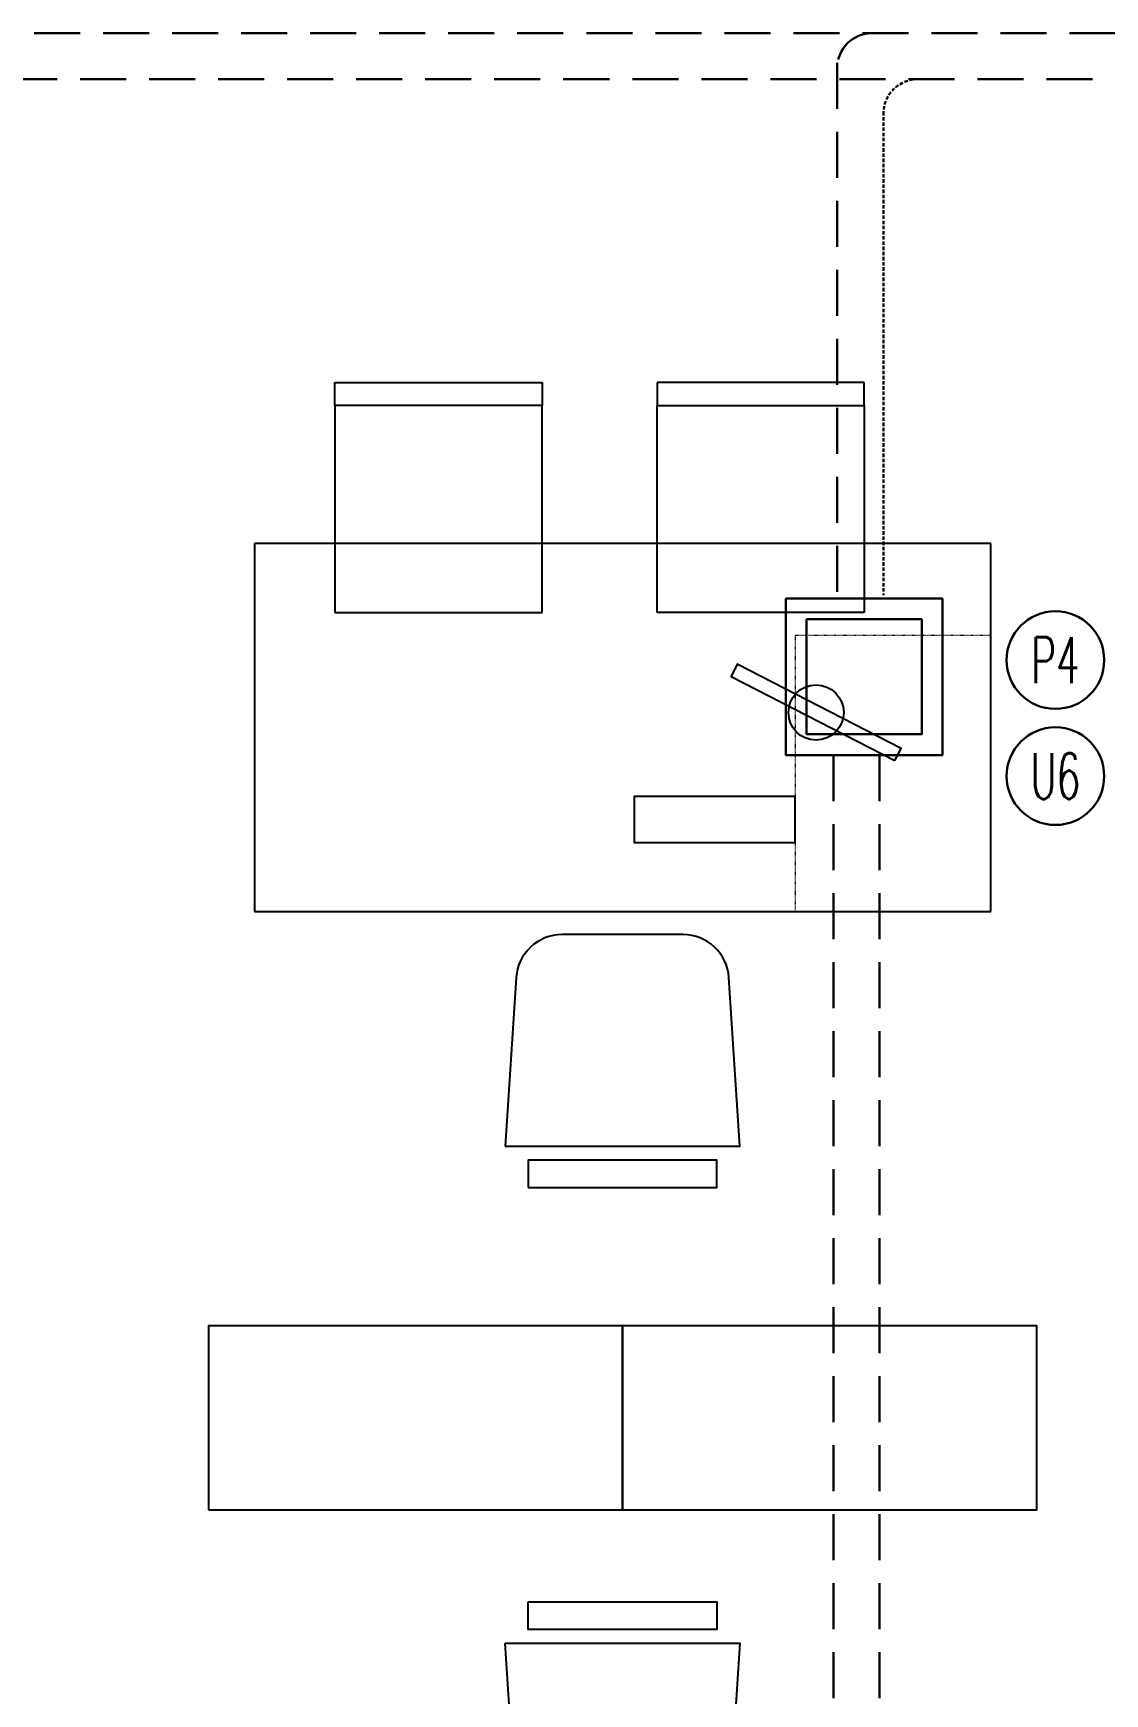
# Model space of a CAD drawing. Extents: x -1439 to 34962, y -872 to 8330.
# Drawn here: x 3112.8 to 3345.6, y 2327.5 to 2688.4 of the extents above; entities that cross this region are included whole.
import ezdxf
from ezdxf.enums import TextEntityAlignment as Align

# ---------------------------------------------------------------- set-up
doc = ezdxf.new("R2010")
doc.units = 0
doc.linetypes.add('DOT2', pattern=[0.125, 0, -0.125])
doc.linetypes.add('HIDDEN', pattern=[0.375, 0.25, -0.125])
doc.layers.get('0').update_dxf_attribs({"color": 9, "lineweight": 9})
for name, color, linetype, lineweight in [('05', 9, 'Continuous', 9), ('E-KABLO', 7, 'Continuous', 30), ('E-YAZI', 7, 'Continuous', 30)]:
    doc.layers.add(name, color=color, linetype=linetype, lineweight=lineweight)
doc.styles.add('E-YAZI', font='txttw.shx')

# ---------------------------------------------------------------- blocks, each defined once
blk = doc.blocks.new('160lıkcalismamasa-vw')
at = {"lineweight": -3, "ltscale": 0.5}
for p, q in [((2355.98, 2657.5), (2355.98, 2662.5)), ((2355.98, 2662.5), (2400.98, 2662.5)), ((2400.98, 2662.5), (2400.98, 2657.5)), ((2425.98, 2662.5), (2425.98, 2657.5)), ((2470.98, 2662.5), (2425.98, 2662.5)), ((2470.98, 2657.5), (2470.98, 2662.5)), ((2400.98, 2657.5), (2355.98, 2657.5)), ((2355.98, 2657.5), (2355.98, 2612.5)), ((2400.98, 2657.5), (2355.98, 2657.5)), ((2400.98, 2612.5), (2400.98, 2657.5)), ((2425.98, 2657.5), (2470.98, 2657.5)), ((2425.98, 2612.5), (2425.98, 2657.5)), ((2425.98, 2657.5), (2470.98, 2657.5)), ((2470.98, 2657.5), (2470.98, 2612.5)), ((2498.48, 2627.5), (2338.48, 2627.5)), ((2338.48, 2627.5), (2338.48, 2547.5)), ((2498.48, 2547.5), (2498.48, 2627.5)), ((2355.98, 2612.5), (2400.98, 2612.5)), ((2470.98, 2612.5), (2425.98, 2612.5)), ((2338.48, 2547.5), (2498.48, 2547.5))]:
    blk.add_line(p, q, dxfattribs=at)
for points in [[(2477.64, 2580.3), (2479.01, 2582.97), (2443.42, 2601.24), (2442.05, 2598.58)], [(2455.98, 2562.5), (2455.98, 2572.5), (2420.98, 2572.5), (2420.98, 2562.5)], [(2397.98, 2487.5), (2438.98, 2487.5), (2438.98, 2493.5), (2397.98, 2493.5)]]:
    blk.add_lwpolyline(points, close=True, dxfattribs=at)
blk.add_lwpolyline([(2392.98, 2496.5), (2443.98, 2496.5), (2441.59, 2533.15, 0.395265), (2431.61, 2542.5), (2405.34, 2542.5, 0.395265), (2395.37, 2533.15)], format="xyb", close=True, dxfattribs=at)
blk.add_circle((2460.53, 2590.77), 6, dxfattribs=at)
at = {"layer": '05', "linetype": 'DOT2'}
for p, q in [((2498.48, 2607.5), (2455.98, 2607.5)), ((2455.98, 2607.5), (2455.98, 2547.5)), ((2498.48, 2547.5), (2498.48, 2607.5)), ((2455.98, 2547.5), (2498.48, 2547.5))]:
    blk.add_line(p, q, dxfattribs=at)
blk = doc.blocks.new('m-çalışma dolap modül-90')
at = {"lineweight": -3, "ltscale": 0.5}
blk.add_lwpolyline([(-90, 0), (0, 0), (0, 40), (-90, 40)], close=True, dxfattribs=at)
blk = doc.blocks.new('E-DÖŞEME BUAT')
at = {"layer": 'E-YAZI', "color": 3}
blk.add_lwpolyline([(-34, 34), (0, 34), (0, 0), (-34, 0)], close=True, dxfattribs=at)
at = {"layer": 'E-YAZI', "color": 5}
blk.add_lwpolyline([(-29.5, 29.5), (-4.5, 29.5), (-4.5, 4.5), (-29.5, 4.5)], close=True, dxfattribs=at)

msp = doc.modelspace()

# ---------------------------------------------------------------- linework, layer by layer
at = {"layer": 'E-KABLO', "color": 6, "linetype": 'HIDDEN', "ltscale": 40}
for p, q in [((3452.97, 2688.4), (3006.07, 2688.4)), ((3287.51, 2681.96), (3287.51, 2566.27)), ((3286.67, 2531.53), (3286.67, 2252))]:
    msp.add_line(p, q, dxfattribs=at)
at = {"layer": 'E-KABLO', "color": 4, "linetype": 'HIDDEN', "ltscale": 40}
for p, q in [((3462.97, 2678.4), (3016.07, 2678.4)), ((3296.67, 2531.53), (3296.67, 2252))]:
    msp.add_line(p, q, dxfattribs=at)
at = {"layer": 'E-KABLO', "color": 4, "linetype": 'HIDDEN', "ltscale": 3}
msp.add_line((3297.51, 2671.28), (3297.51, 2566.27), dxfattribs=at)
at = {"layer": 'E-KABLO', "color": 7, "linetype": 'Continuous'}
for centre in [(3334.9, 2552.16), (3334.9, 2526.94)]:
    msp.add_circle(centre, 10.61, dxfattribs=at)
at = {"layer": 'E-KABLO', "color": 6, "linetype": 'HIDDEN', "ltscale": 40}
msp.add_arc((3295.01, 2680.9), 7.5, 90, 180, dxfattribs=at)
at = {"layer": 'E-KABLO', "color": 4, "linetype": 'HIDDEN', "ltscale": 3}
msp.add_arc((3305.03, 2670.9), 7.5, 90, 180, dxfattribs=at)

# ---------------------------------------------------------------- block references
at = {"layer": '05'}
for name, p in [('160lıkcalismamasa-vw', (822.36, -50)), ('m-çalışma dolap modül-90', (3240.84, 2367.5)), ('m-çalışma dolap modül-90', (3330.84, 2367.5))]:
    msp.add_blockref(name, p, dxfattribs=at)
at = {"layer": '05', "xscale": -1, "rotation": 180}
msp.add_blockref('160lıkcalismamasa-vw', (822.36, 4835), dxfattribs=at)
at = {"layer": 'E-YAZI', "color": 1}
msp.add_blockref('E-DÖŞEME BUAT', (3310.34, 2531.53), dxfattribs=at)

# ---------------------------------------------------------------- texts
at = {"layer": 'E-KABLO', "color": 3, "linetype": 'Continuous', "style": 'E-YAZI', "width": 0.6}
for s, p in [('P4', (3334.9, 2552.16)), ('U6', (3334.9, 2526.94))]:
    msp.add_text(s, height=10, dxfattribs=at).set_placement(p, align=Align.MIDDLE_CENTER)

doc.saveas('drawing.dxf')
